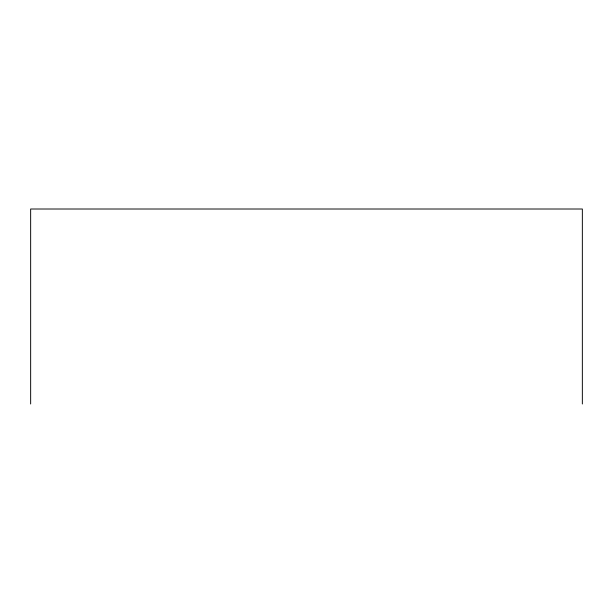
<?xml version="1.0" encoding="UTF-8"?>
<svg xmlns="http://www.w3.org/2000/svg" width="613" height="613" viewBox="0 0 613 613"><rect width="100%" height="100%" fill="white"/><g stroke="black" fill="none" stroke-linecap="round" stroke-linejoin="round"><path stroke-width="0.92" d="M582.35 403.99L582.35 209.01L30.65 209.01L30.65 403.99"/></g></svg>
